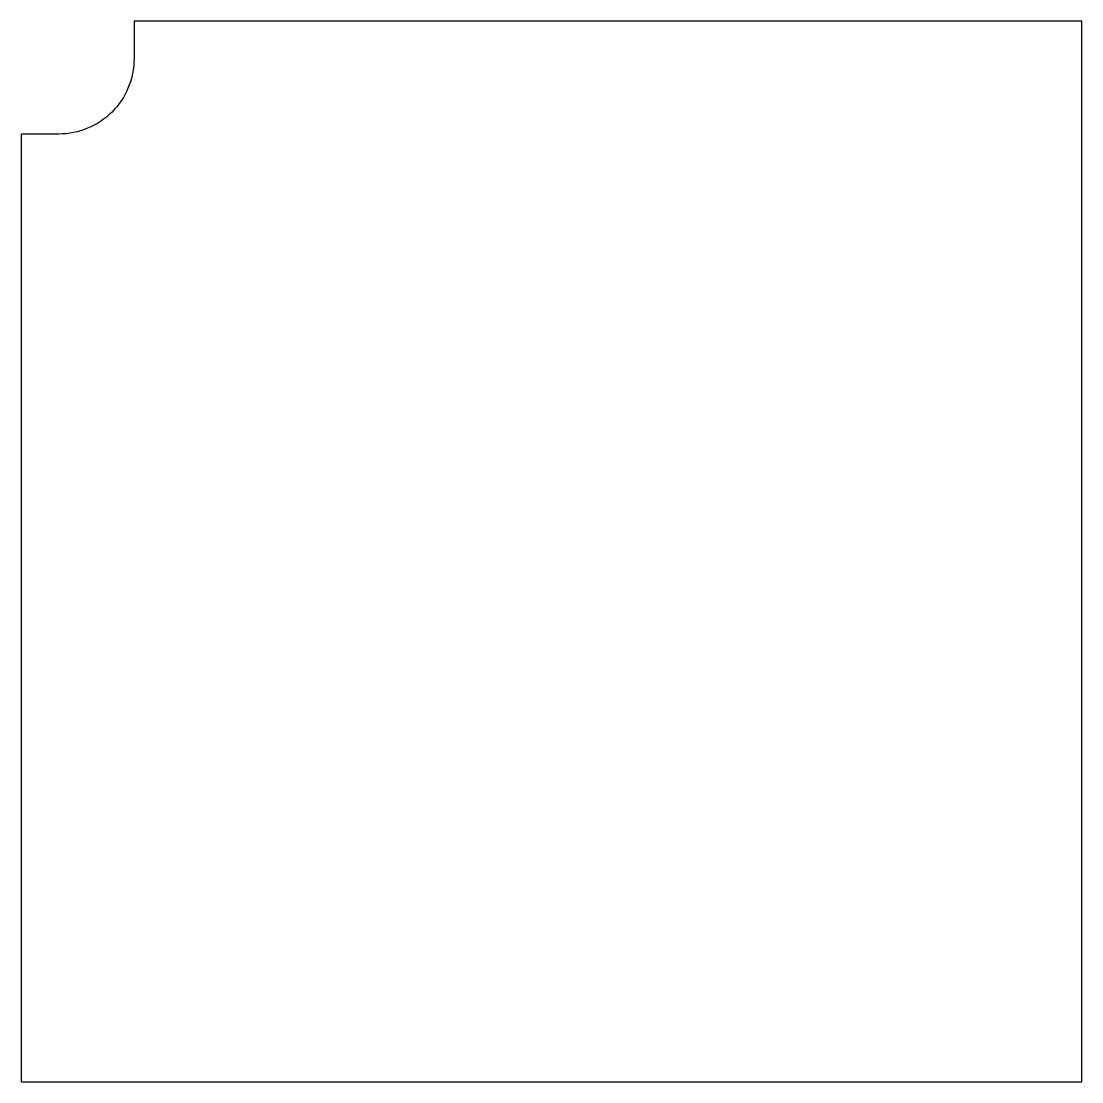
# Model space of a CAD drawing. Header units: millimetres. Extents: x -71 to 71, y -71 to 71.
import ezdxf

# ---------------------------------------------------------------- set-up
doc = ezdxf.new("R2010")
doc.units = ezdxf.units.MM

msp = doc.modelspace()

# ---------------------------------------------------------------- linework, layer by layer
msp.add_lwpolyline([(-55.5, 70.5), (-55.5, 65.5, -0.414214), (-65.5, 55.5), (-70.5, 55.5), (-70.5, -70.5), (70.5, -70.5), (70.5, 70.5)], format="xyb", close=True)

doc.saveas('drawing.dxf')
